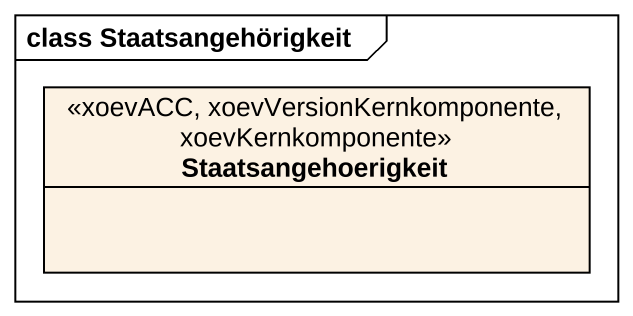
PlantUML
@startuml
mainframe class Staatsangehörigkeit
hide circle
hide empty members
class Staatsangehoerigkeit <<xoevACC, xoevVersionKernkomponente, xoevKernkomponente>>
@enduml
